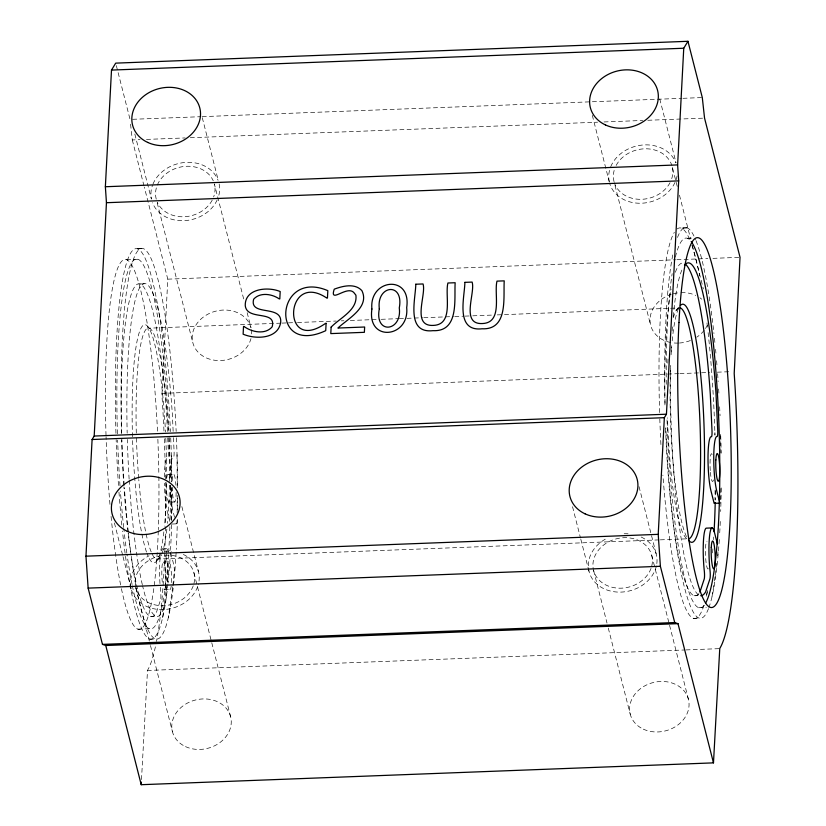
<?xml version="1.0" encoding="UTF-8"?>
<svg xmlns="http://www.w3.org/2000/svg" width="826" height="826" viewBox="0 0 826 826"><rect width="100%" height="100%" fill="white"/><g stroke="black" fill="none" stroke-linecap="round" stroke-linejoin="round"><path stroke-width="0.62" stroke-dasharray="4.13 3.1" d="M171.519 487.959L171.333 520.659M171.529 481.63L171.271 453.309M177.177 513.07L177.218 495.342M177.239 487.743L177.001 453.092M715.11 490.014L714.975 499.926M720.83 488.527L720.695 499.699M141.494 779.568L147.513 670.309A231.332 32.307 87.8 0 0 155.598 645.829M163.971 431.038A231.332 32.307 87.8 0 0 161.948 395.324L167.781 279.157L144.333 187.172M717.97 551.799L717.464 557.509M177.053 520.442L176.857 522.92A5.668 0.795 87.8 0 1 175.99 522.951L175.525 521.134M172.727 586.914L168.37 617.394M172.882 585.675L174.358 570.508A5.668 0.795 87.8 0 0 173.79 564.86L170.858 553.348M714.48 581.008L715.11 576.063M715.264 574.824L716.049 568.639M716.204 567.4L716.989 561.226M162.65 617.611L168.638 570.725A5.668 0.795 87.8 0 0 168.07 565.077L165.427 554.721M707.056 592.066L706.292 596.878A195.473 27.299 87.8 0 0 707.665 590.394M712.012 596.651L714.325 582.247M157.25 560.09L160.451 556.569M676.195 310.411L678.59 307.768M132.625 119.295L200.935 116.693M202.225 116.642L681.677 98.346M682.968 98.304L702.296 97.561M130.57 124.23L132.294 139.945L140.028 139.656M146.47 139.408L185.138 137.932M190.29 137.736L597.57 122.196M604.012 121.949L642.68 120.472M647.842 120.276L703.256 118.159M137.643 248.76L143.363 248.543L137.643 248.853M687.005 227.8L681.285 228.028L687.015 227.893M126.523 259.684L137.963 259.25M687.335 238.28L692.415 238.094M167.781 279.157L675.585 259.777M676.876 259.725L707.81 258.548M712.962 258.352L738.743 257.371M140.131 283.968L145.851 283.752M280.726 323.152L149.248 328.17L145.706 324.835M282.017 323.1L287.169 322.904M288.46 322.852L296.193 322.563M297.484 322.512L336.151 321.035M341.303 320.839L343.884 320.746M350.327 320.498L379.97 319.363M381.261 319.311L398.018 318.681M399.309 318.63L405.752 318.382M407.042 318.33L422.509 317.742M423.8 317.69L453.443 316.565M454.734 316.513L463.758 316.172M465.048 316.121L471.491 315.873M472.782 315.821L492.11 315.088M497.273 314.892L680.304 307.902M161.782 393.372L678.611 373.651M679.901 373.61L709.544 372.474M717.278 372.185L731.454 371.638M167.977 474.506L173.697 474.289M166.398 484.139A13.877 1.941 87.8 0 0 168.834 502.218L174.554 502.001M171.88 524.025L176.465 523.86M162.774 548.887L168.494 548.67M156.341 559.068L659.034 539.894M660.325 539.843L687.397 538.81M162.319 582.216A13.877 1.941 87.8 0 1 163.383 562.01L169.103 561.794A13.877 1.941 87.8 0 1 171.447 583.146M164.24 589.723L169.96 589.496M150.342 616.475L156.062 616.258M693.985 595.732L699.705 595.515A166.563 23.262 87.8 0 1 670.712 365.391M137.87 629.133L149.31 628.689M698.672 607.73L706.302 607.44M149.64 639.169L155.35 638.87M693.272 618.437L698.992 618.127M147.224 670.475L684.682 649.969M685.972 649.917L719.477 648.647M659.767 98.975L676.019 162.732M677.237 186.428L672.137 166.418A30.035 24.925 -14.3 0 1 671.455 179.49M679.468 195.184L690.629 238.941M692.219 245.188L703.37 288.955M614.998 185.427L650.692 325.465M592.325 115.351L609.216 181.617M639.025 486.607L656.236 554.122M651.724 555.309L669.246 624.074M669.566 625.323L688.368 699.085M593.626 570.559L607.007 623.072M608.287 628.08L630.269 714.345M572.542 506.73L580.502 537.994M580.823 539.244L589.114 571.747M202.277 117.695L218.219 180.202M243.66 298.919L214.337 183.888A30.035 24.925 -14.3 0 1 213.655 196.96M247.16 312.672L250.99 327.674A30.035 24.925 -14.3 0 0 205.261 315.728A30.035 24.925 -14.3 0 0 205.209 357.379A30.035 24.925 -14.3 0 0 250.97 338.577M157.198 202.897L192.892 342.935M134.834 134.07L151.406 199.087A34.702 28.807 -14.3 0 1 152.521 185.231M116.342 65.636L130.043 119.398M132.294 139.945L144.013 185.933M181.854 506.575L198.426 571.592M193.914 572.769L211.446 641.534M211.766 642.793L230.568 716.555M174.534 517.241L173.057 511.439A29.457 4.109 87.8 0 1 170.187 485.213M169.805 521.361L167.337 511.655A29.457 4.109 87.8 0 1 164.415 483.231M135.815 588.029L150.156 644.29M150.477 645.54L172.469 731.815M114.411 522.951L122.702 555.454M123.022 556.714L131.303 589.217M173.15 431.275L172.376 414.662A166.563 23.262 87.8 0 0 143.435 283.824A166.563 23.262 87.8 0 0 127.173 433.144M173.45 437.656L174.1 451.708A5.668 0.795 87.8 0 1 173.47 457.274A29.457 4.109 87.8 0 0 170.094 479.761M167.43 431.492L166.656 414.879A166.563 23.262 87.8 0 0 137.705 284.041A166.563 23.262 87.8 0 0 121.443 433.361M167.73 437.873L168.38 451.936A5.668 0.795 87.8 0 1 167.75 457.501A29.457 4.109 87.8 0 0 164.374 477.862M720.861 452.999L720.654 433.64A195.566 27.31 87.8 0 1 721.139 453.206M714.913 432.566L714.944 435.147A195.473 27.299 87.8 0 0 707.768 329.688M164.302 438.792A231.332 32.307 87.8 0 1 165.489 481.042M165.499 482.322A231.332 32.307 87.8 0 1 165.499 525.419M165.479 526.74A231.332 32.307 87.8 0 1 164.859 551.221M164.818 552.47A231.332 32.307 87.8 0 1 156.475 641.451M157.208 552.656A185.065 25.843 87.8 0 1 120.895 586.202M120.637 584.942A185.065 25.843 87.8 0 1 111.004 515.744M109.972 504.376A185.065 25.843 87.8 0 1 106.069 436.82M106.027 435.56A185.065 25.843 87.8 0 1 125.005 259.478A185.065 25.843 87.8 0 1 157.518 431.616M157.859 439.287A185.065 25.843 87.8 0 1 158.85 475.342M158.871 476.643A185.065 25.843 87.8 0 1 158.334 529.683M158.293 530.953A185.065 25.843 87.8 0 1 157.301 551.303M686.447 536.621A119.14 16.634 87.8 0 1 670.536 366.114M671.094 354.777A119.14 16.634 87.8 0 1 671.745 345.691M672.188 340.808A119.14 16.634 87.8 0 1 678.518 308.542M704.217 605.262A185.065 25.843 87.8 0 1 666.964 417.946M666.262 384.317A185.065 25.843 87.8 0 1 672.168 273.643M675.379 257.072A185.065 25.843 87.8 0 1 690.402 240.562M707.221 325.392A30.035 24.925 -14.3 0 1 705.487 328.49M704.103 330.431A30.035 24.925 -14.3 0 1 696.783 337.173M690.412 340.519A30.035 24.925 -14.3 0 1 679.519 343.017M678.414 343.079A30.035 24.925 -14.3 0 1 672.013 342.728M670.774 342.511A30.035 24.925 -14.3 0 1 650 319.91A30.035 24.925 -14.3 0 1 671.187 294.376M673.335 293.746A30.035 24.925 -14.3 0 1 678.848 292.745M681.068 292.59A30.035 24.925 -14.3 0 1 695.75 295.409M699.87 297.773A30.035 24.925 -14.3 0 1 701.697 299.188M251.434 329.791A30.035 24.925 -14.3 0 1 251.662 334.169M163.858 531.861A119.14 16.634 87.8 0 1 146.904 553.193M146.491 552.036A119.14 16.634 87.8 0 1 132.521 438.059M132.48 436.768A119.14 16.634 87.8 0 1 144.571 324.721A119.14 16.634 87.8 0 1 165.489 431.998M165.789 438.255A119.14 16.634 87.8 0 1 166.573 480.03M166.553 482.694A119.14 16.634 87.8 0 1 164.457 526.172M166.862 529.167A115.671 16.148 87.8 0 1 151.984 553.709M151.199 551.923A115.671 16.148 87.8 0 1 138.778 479.565M138.675 478.306A115.671 16.148 87.8 0 1 136.445 438.09M136.3 433.092A115.671 16.148 87.8 0 1 148.36 328.036A115.671 16.148 87.8 0 1 168.421 431.502M168.721 437.821A115.671 16.148 87.8 0 1 169.506 478.843M169.433 485.296A115.671 16.148 87.8 0 1 167.482 523.312M686.685 538.459A115.671 16.148 87.8 0 1 667.491 417.832M667.8 363.161A115.671 16.148 87.8 0 1 668.069 358.061M673.335 317.721A115.671 16.148 87.8 0 1 678.198 308.17M168.483 554.917A185.065 25.843 87.8 0 1 132.346 585.768M132.088 584.509A185.065 25.843 87.8 0 1 127.018 554.349M126.843 553.121A185.065 25.843 87.8 0 1 123.817 528.671M123.694 527.484A185.065 25.843 87.8 0 1 120.389 491.036M120.018 485.833A185.065 25.843 87.8 0 1 117.643 440.175M117.437 433.836A185.065 25.843 87.8 0 1 136.538 259.034A185.065 25.843 87.8 0 1 168.958 431.182M169.247 437.574A185.065 25.843 87.8 0 1 170.352 480.082M170.404 486.504A185.065 25.843 87.8 0 1 170.022 521.536M169.867 526.699A185.065 25.843 87.8 0 1 168.576 553.575M212.241 200.129A30.035 24.925 -14.3 0 1 183.961 216.763A30.035 24.925 -14.3 0 1 157.332 202.225M156.238 199.149A30.035 24.925 -14.3 0 1 156.93 186.077M157.343 185.014A30.035 24.925 -14.3 0 1 185.313 166.346A30.035 24.925 -14.3 0 1 213.253 180.811M670.041 182.67A30.035 24.925 -14.3 0 1 640.47 199.324A30.035 24.925 -14.3 0 1 614.348 182.722M614.048 181.679A30.035 24.925 -14.3 0 1 614.73 168.618M616.144 165.437A30.035 24.925 -14.3 0 1 645.715 148.783A30.035 24.925 -14.3 0 1 671.837 165.386M651.033 568.371A30.035 24.925 -14.3 0 1 601.008 581.834A30.035 24.925 -14.3 0 1 615.422 539.079A30.035 24.925 -14.3 0 1 651.394 567.297M167.915 584.054A195.473 27.299 87.8 0 1 122.444 531.056M121.814 525.016A195.473 27.299 87.8 0 1 118.954 491.945M118.5 485.44A195.473 27.299 87.8 0 1 116.167 439.69M115.96 433.33A195.473 27.299 87.8 0 1 136.207 248.636A195.473 27.299 87.8 0 1 170.445 431.616M170.724 438.028A195.473 27.299 87.8 0 1 171.86 481.94M171.901 487.092A195.473 27.299 87.8 0 1 171.663 519.44M171.54 524.675A195.473 27.299 87.8 0 1 170.569 549.62M170.424 552.357A195.473 27.299 87.8 0 1 168.039 582.908M176.144 552.129A195.473 27.299 87.8 0 1 131.344 557.034M130.663 551.892A195.473 27.299 87.8 0 1 128.422 533.214M128.298 532.027A195.473 27.299 87.8 0 1 124.396 487.825M124.22 485.223A195.473 27.299 87.8 0 1 121.887 439.473M121.69 433.113A195.473 27.299 87.8 0 1 141.938 248.419A195.473 27.299 87.8 0 1 176.165 431.389M176.444 437.811A195.473 27.299 87.8 0 1 177.621 488.156M177.631 498.295A195.473 27.299 87.8 0 1 177.518 511.284M177.383 519.224A195.473 27.299 87.8 0 1 176.289 549.404M193.232 585.84A30.035 24.925 -14.3 0 1 143.208 599.294A30.035 24.925 -14.3 0 1 157.621 556.538A30.035 24.925 -14.3 0 1 193.594 584.767M704 605.262A195.473 27.299 87.8 0 1 662.886 475.105M660.924 444.553A195.473 27.299 87.8 0 1 659.809 418.958M659.602 412.587A195.473 27.299 87.8 0 1 674.336 232.343M677.237 228.905A195.473 27.299 87.8 0 1 690.278 240.934M691.909 245.343A195.473 27.299 87.8 0 1 699.725 275.977M706.973 322.976A195.473 27.299 87.8 0 1 707.614 328.335M715.44 490.758A195.473 27.299 87.8 0 1 715.275 500.019M713.747 537.014A195.473 27.299 87.8 0 1 713.571 539.688M712.9 548.784A195.473 27.299 87.8 0 1 712.373 555.02M708.502 608.607A195.566 27.31 87.8 0 1 665.859 427.672M665.075 403.253A195.566 27.31 87.8 0 1 673.293 252.415M677.506 237.413A195.566 27.31 87.8 0 1 695.595 239.633M695.998 240.634A195.566 27.31 87.8 0 1 713.953 333.498M714.459 338.288A195.566 27.31 87.8 0 1 715.079 344.39M715.564 349.357A195.566 27.31 87.8 0 1 715.915 353.136M716.586 360.776A195.566 27.31 87.8 0 1 717.009 365.928M717.608 373.713A195.566 27.31 87.8 0 1 718.155 381.519M718.641 388.994A195.566 27.31 87.8 0 1 719.023 395.303M719.632 406.795A195.566 27.31 87.8 0 1 720.045 415.777M721.212 487.908A195.566 27.31 87.8 0 1 720.685 511.48M720.293 521.485A195.566 27.31 87.8 0 1 719.642 534.154M719.301 539.523A195.566 27.31 87.8 0 1 708.914 607.502M183.362 554.483A34.702 28.807 -14.3 0 1 198.323 584.54M197.641 586.687A34.702 28.807 -14.3 0 1 142.753 604.343A34.702 28.807 -14.3 0 1 149.031 555.795M164.157 551.386A34.702 28.807 -14.3 0 1 171.509 551.365M677.041 176.01A34.702 28.807 -14.3 0 1 675.864 180.336M674.997 182.443A34.702 28.807 -14.3 0 1 640.284 203.248A34.702 28.807 -14.3 0 1 609.536 182.866M609.237 181.648A34.702 28.807 -14.3 0 1 610.321 167.771M610.734 166.718A34.702 28.807 -14.3 0 1 643.764 144.932A34.702 28.807 -14.3 0 1 675.885 162.856M219.138 183.919A34.702 28.807 -14.3 0 1 218.064 197.806M217.197 199.913A34.702 28.807 -14.3 0 1 183.971 220.676A34.702 28.807 -14.3 0 1 152.5 202.721M152.934 184.177A34.702 28.807 -14.3 0 1 185.964 162.392A34.702 28.807 -14.3 0 1 218.085 180.316M641.162 537.024A34.702 28.807 -14.3 0 1 656.618 564.891M656.391 565.986A34.702 28.807 -14.3 0 1 602.061 587.771A34.702 28.807 -14.3 0 1 606.831 538.335M624.198 533.772A34.702 28.807 -14.3 0 1 628.039 533.803M698.961 593.502A166.563 23.262 87.8 0 1 665.539 427.878M664.93 404.967A166.563 23.262 87.8 0 1 671.115 289.1M675.348 272.27A166.563 23.262 87.8 0 1 683.773 263.226M708.367 568.68A13.877 1.941 87.8 0 1 705.559 556.27A13.877 1.941 87.8 0 1 707.025 541.267M713.396 479.958A13.877 1.941 87.8 0 1 710.35 471.739M710.257 470.572A13.877 1.941 87.8 0 1 712.146 454.414M671.115 351.339A166.563 23.262 87.8 0 1 671.311 346.404M672.137 330.989A166.563 23.262 87.8 0 1 672.509 325.64M673.242 316.678A166.563 23.262 87.8 0 1 682.307 269.028M131.262 556.311A166.563 23.262 87.8 0 0 156.259 612.871L160.616 599.666A5.668 0.795 87.8 0 0 160.688 591.932A29.457 4.109 87.8 0 1 160.213 586.832M131.086 555.103A166.563 23.262 87.8 0 1 128.164 533.245M128.009 531.892A166.563 23.262 87.8 0 1 123.9 486.875M123.807 485.564A166.563 23.262 87.8 0 1 121.608 439.721M159.986 583.621A29.457 4.109 87.8 0 1 160.74 553.265M161.338 550.828A29.457 4.109 87.8 0 1 164.353 551.035M165.499 586.13A13.877 1.941 87.8 0 1 163.197 587.534M163.383 562.01A13.877 1.941 87.8 0 1 165.727 583.362M170.187 485.42A13.877 1.941 87.8 0 1 168.834 502.218M166.718 478.099A13.877 1.941 87.8 0 1 169.888 482.012M176.134 492.368A13.877 1.941 87.8 0 1 174.296 501.795A13.877 1.941 87.8 0 1 172.169 487.485M172.211 480.649A13.877 1.941 87.8 0 1 173.966 474.496A13.877 1.941 87.8 0 1 175.917 485.203M171.219 585.913A13.877 1.941 87.8 0 1 168.917 587.317M168.05 582A13.877 1.941 87.8 0 1 169.103 561.794M165.933 586.615A29.457 4.109 87.8 0 0 166.418 591.715A5.668 0.795 87.8 0 1 166.346 599.449L161.979 612.655A166.563 23.262 87.8 0 1 142.578 585.789M165.85 585.562A29.457 4.109 87.8 0 1 166.284 554.06M166.46 553.048A29.457 4.109 87.8 0 1 170.073 550.818M142.32 584.684A166.563 23.262 87.8 0 1 129.207 480.36M129.124 479.101A166.563 23.262 87.8 0 1 127.338 439.504M185.509 746.611A30.035 24.925 -14.3 0 0 231.239 723.049A30.035 24.925 -14.3 0 0 187.812 702.885A30.035 24.925 -14.3 0 0 185.509 746.611M643.309 729.141A30.035 24.925 -14.3 0 0 689.039 705.58A30.035 24.925 -14.3 0 0 645.612 685.425A30.035 24.925 -14.3 0 0 643.309 729.141"/><path stroke-width="1.24" d="M85.966 556.177L92.099 439.515L94.195 436.045L106.451 202.711L105.367 186.738L111.5 70.076L115.702 63.137L687.955 41.3L702.296 97.561L704.547 118.108L740.034 257.32L734.2 373.486A231.332 32.307 87.8 0 1 719.766 648.472L713.478 762.863L141.225 784.7L105.749 645.498L102.476 644.383L88.134 588.122L85.966 556.177L658.219 534.35L664.352 417.677L666.448 414.208L678.704 180.884L677.619 164.911L683.752 48.238L687.955 41.3M141.225 784.7L141.36 782.129M699.901 592.128L704.258 578.923A5.668 0.795 87.8 0 0 704.33 571.2A29.457 4.109 87.8 0 1 706.416 528.144L712.136 527.928M111.5 70.076L683.752 48.238M105.367 186.738L677.619 164.911M106.451 202.711L678.704 180.884M94.195 436.045L666.448 414.208M92.099 439.515L664.352 417.677M714.376 503.333L720.096 503.117M88.134 588.122L660.387 566.295L674.728 622.556L678.001 623.661L713.478 762.863M102.476 644.383L674.728 622.556M105.749 645.498L678.001 623.661M717.433 544.117L714.5 532.605A29.457 4.109 87.8 0 0 709.606 535.63A29.457 4.109 87.8 0 0 710.061 570.972A5.668 0.795 87.8 0 1 709.978 578.706L705.621 591.912A166.563 23.262 87.8 0 1 700.716 595.701M658.219 534.35L660.387 566.295M680.407 305.486A119.14 16.634 87.8 0 1 704 425.008A119.14 16.634 87.8 0 1 688.708 540.38M691.186 241.522A185.065 25.843 87.8 0 1 718.723 419.391A185.065 25.843 87.8 0 1 705.693 602.97M680.304 307.902A115.671 16.148 87.8 0 1 700.076 425.122A115.671 16.148 87.8 0 1 688.45 538.924M715.223 502.662A195.566 27.31 87.8 0 1 714.077 531.665M714.779 502.394A5.668 0.795 87.8 0 1 713.912 502.435L710.98 490.912A29.457 4.109 87.8 0 1 708.016 457.119A29.457 4.109 87.8 0 1 711.392 436.758A5.668 0.795 87.8 0 0 712.022 431.193L710.298 394.136A166.563 23.262 87.8 0 0 685.312 264.103M719.787 502.714A5.668 0.795 87.8 0 1 719.632 502.218L716.7 490.696A29.457 4.109 87.8 0 1 713.747 456.902A29.457 4.109 87.8 0 1 717.113 436.531A5.668 0.795 87.8 0 0 717.742 430.965L716.018 393.919A166.563 23.262 87.8 0 0 684.506 265.239M371.906 309.017C366.827 342.625 409.686 337.968 406.691 307.623C411.699 274.056 368.902 278.651 371.906 309.017M379.32 308.738C374.271 335.015 402.376 331.711 399.278 307.912C404.234 281.604 376.212 284.949 379.32 308.738M243.525 326.487L243.123 334.189C255.544 339.486 278.011 339.197 280.685 322.377C282.378 304.205 249.039 316.802 253.654 299.188C260.128 291.981 271.981 293.86 279.26 298.919L279.808 298.898L280.19 291.547C268.027 286.364 244.692 288.398 245.26 305.63C246.953 321.138 276.782 309.605 272.177 326.797C265.27 335.026 251.713 332.135 244.042 326.476L243.525 326.487M326.115 323.338L325.723 330.668C269.059 357.038 275.285 268.243 327.829 290.659L327.437 298.072L326.859 298.093C284.794 269.761 280.747 354.839 325.568 323.358L326.115 323.338M331.133 327.117L330.792 333.601L364.369 332.32L364.648 327.013L337.896 328.036C347.829 318.774 370.017 307.22 361.881 290.618C354.808 282.936 342.769 285.992 334.251 289.172C329.058 304.639 347.281 284.526 354.086 292.848L355.913 295.192C357.73 310.153 339.94 317.886 331.133 327.117M415.798 284.227C415.55 299.342 405.793 333.735 432.979 330.668C459.308 331.866 454.114 299.404 455.157 282.729L447.919 283.008C444.687 295.305 454.176 324.711 433.258 325.413C411.224 326.497 426.536 294.552 423.036 283.958L415.798 284.227M464.883 282.358C464.635 297.463 454.868 331.866 482.064 328.789C508.382 329.987 503.189 297.536 504.232 280.861L496.994 281.129C493.762 293.436 503.251 322.842 482.332 323.544C460.299 324.628 475.611 292.683 472.111 282.079L464.883 282.358M678.951 322.553A185.065 25.843 87.8 0 0 710.123 607.296A185.065 25.843 87.8 0 0 724.268 337.875A185.065 25.843 87.8 0 0 678.951 322.553M147.678 142.413A34.702 28.807 -14.3 0 0 200.501 115.196A34.702 28.807 -14.3 0 0 150.332 91.903A34.702 28.807 -14.3 0 0 147.678 142.413M605.479 124.953A34.702 28.807 -14.3 0 0 658.312 97.726A34.702 28.807 -14.3 0 0 608.132 74.433A34.702 28.807 -14.3 0 0 605.479 124.953M585.056 513.834A34.702 28.807 -14.3 0 0 637.889 486.607A34.702 28.807 -14.3 0 0 587.709 463.314A34.702 28.807 -14.3 0 0 585.056 513.834M127.256 531.294A34.702 28.807 -14.3 0 0 180.078 504.077A34.702 28.807 -14.3 0 0 129.909 480.784A34.702 28.807 -14.3 0 0 127.256 531.294M715.853 459.906A13.877 1.941 87.8 0 0 718.197 481.259A13.877 1.941 87.8 0 0 719.26 461.053A13.877 1.941 87.8 0 0 715.853 459.906M711.258 547.401A13.877 1.941 87.8 0 0 713.602 568.763A13.877 1.941 87.8 0 0 714.666 548.547A13.877 1.941 87.8 0 0 711.258 547.401"/></g></svg>
